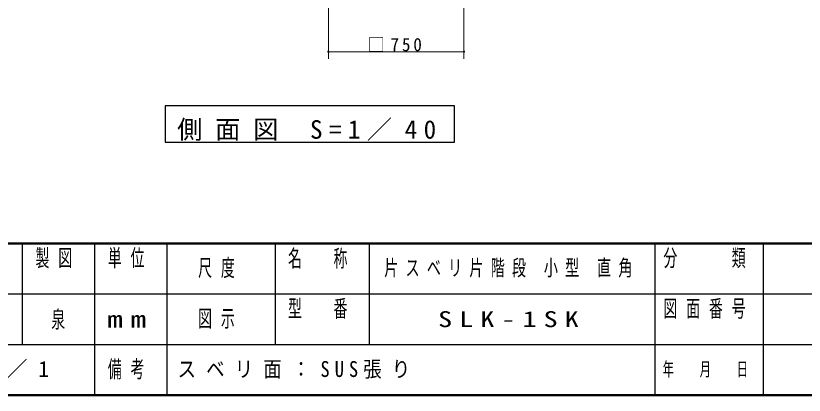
# Model space of a CAD drawing. Units: millimetres at full size, with parts at other scales. Extents: x -15630 to 0, y -2472 to 10680.
# Drawn here: x -8935 to -4573, y 0 to 2099 of the extents above; entities that cross this region are included whole.
import ezdxf
from ezdxf.enums import TextEntityAlignment as Align

# ---------------------------------------------------------------- set-up
doc = ezdxf.new("R2010")
doc.units = ezdxf.units.MM
doc.layers.add('A3図枠', color=7, linetype='Continuous', lineweight=25)
doc.layers.add('補助', color=2, linetype='Continuous', lineweight=13)
doc.layers.add('図面プロファイル', color=7, linetype='Continuous')
doc.styles.add('ＭＳ ゴシック', font='')
doc.styles.get('ＭＳ ゴシック').set_extended_font_data('MS Gothic')

# ---------------------------------------------------------------- blocks, each defined once
blk = doc.blocks.new('dimension_origin')
at = {"color": 0, "linetype": 'Continuous', "lineweight": -2}
blk.add_circle((0, 0), 1.25, dxfattribs=at)

msp = doc.modelspace()

# ---------------------------------------------------------------- linework, layer by layer
at = {"layer": 'A3図枠', "lineweight": 50}
for p, q in [((-15400, 840), (0, 840)), ((-15400, 0), (0, 0))]:
    msp.add_line(p, q, dxfattribs=at)
at = {"layer": 'A3図枠', "color": 211}
for p, q in [((-8900, 840), (-8900, 280)), ((-8500, 840), (-8500, 0)), ((-8100, 840), (-8100, 280)), ((-7500, 840), (-7500, 280)), ((-5400, 840), (-5400, 0)), ((-7500, 560), (-2800, 560)), ((-9700, 280), (0, 280))]:
    msp.add_line(p, q, dxfattribs=at)
at = {"layer": 'A3図枠'}
for p, q in [((-6980, 840), (-6980, 280)), ((-4800, 840), (-4800, 0)), ((-9700, 560), (-7500, 560)), ((-8100, 280), (-8100, 0))]:
    msp.add_line(p, q, dxfattribs=at)
at = {"layer": '補助'}
for p, q in [((-7205.378, 2520), (-7205.378, 1860)), ((-6455.378, 2520), (-6455.378, 1860)), ((-6455.378, 1900), (-7205.378, 1900))]:
    msp.add_line(p, q, dxfattribs=at)
at = {"layer": '補助', "lineweight": 25}
msp.add_lwpolyline([(-8107.99, 1600), (-8107.99, 1400), (-6507.99, 1400), (-6507.99, 1600)], close=True, dxfattribs=at)

# ---------------------------------------------------------------- block references
at = {"layer": '補助', "xscale": 2.67, "yscale": 2.67}
msp.add_blockref('dimension_origin', (-7205.378, 1900), dxfattribs=at)
at = {"layer": '補助', "xscale": 2.67, "yscale": 2.67, "rotation": 180}
msp.add_blockref('dimension_origin', (-6455.378, 1900), dxfattribs=at)

# ---------------------------------------------------------------- texts
at = {"layer": 'A3図枠', "color": 4, "style": 'ＭＳ ゴシック'}
for s, insert, char_height, attachment_point in [('\\T1.64;\\W0.6;製図', (-8700, 806.667), 93.84, 2), ('\\T1.64;\\W0.6;単位', (-8300, 806.667), 93.84, 2), ('\\T1.64;\\W0.6;名\u3000称', (-7240, 804.11), 93.84, 2), ('\\T1.64;\\W0.6;分\u3000\u3000類', (-5100, 806.667), 93.84, 2), ('\\T1.64;\\W0.6;尺度', (-7800, 700), 93.84, 5), ('\\T1.64;\\W0.6;型\u3000番', (-7240, 526.667), 93.84, 2), ('\\T1.64;\\W0.6;図面番号', (-5100, 526.667), 93.84, 2), ('\\T1.5;\\W1.35;mm', (-8300, 420), 93.84, 5), ('\\T1.64;\\W0.6;図示', (-7800, 420), 93.84, 5), ('\\T1.64;\\W0.6;備考', (-8300, 140), 93.84, 5), ('\\T1.64;\\W0.6;年\u3000月\u3000日', (-5100, 140), 76.25, 5)]:
    msp.add_mtext(s, dxfattribs=dict(at, insert=insert, char_height=char_height, attachment_point=attachment_point))
at = {"layer": '図面プロファイル', "style": 'ＭＳ ゴシック', "width": 0.6}
msp.add_text('泉', height=93.84, dxfattribs=at).set_placement((-8700, 420), align=Align.MIDDLE_CENTER)
at = {"layer": '図面プロファイル', "char_height": 87.98, "style": 'ＭＳ ゴシック'}
for s, insert, attachment_point in [('\\T1.51;\\W0.65;片スベリ片階段\\~小型\\~直角', (-6190, 700), 5), ('\\T1.5;\\W1.3;SLK-1SK', (-6190, 420), 5), ('\\T1.5;1／1', (-8900, 140), 5), ('\\T1.55;\\W0.85;スベリ面：SUS張り', (-8040, 140), 4)]:
    msp.add_mtext(s, dxfattribs=dict(at, insert=insert, attachment_point=attachment_point))
at = {"layer": '補助', "attachment_point": 8, "style": 'ＭＳ ゴシック'}
for s, insert, char_height in [('\\T1.33;\\W0.95;□750', (-6830.378, 1901), 73.31), ('\\T1.5;側面図\\~S=1／40', (-7307.99, 1406.667), 102.6)]:
    msp.add_mtext(s, dxfattribs=dict(at, insert=insert, char_height=char_height))

doc.saveas('drawing.dxf')
